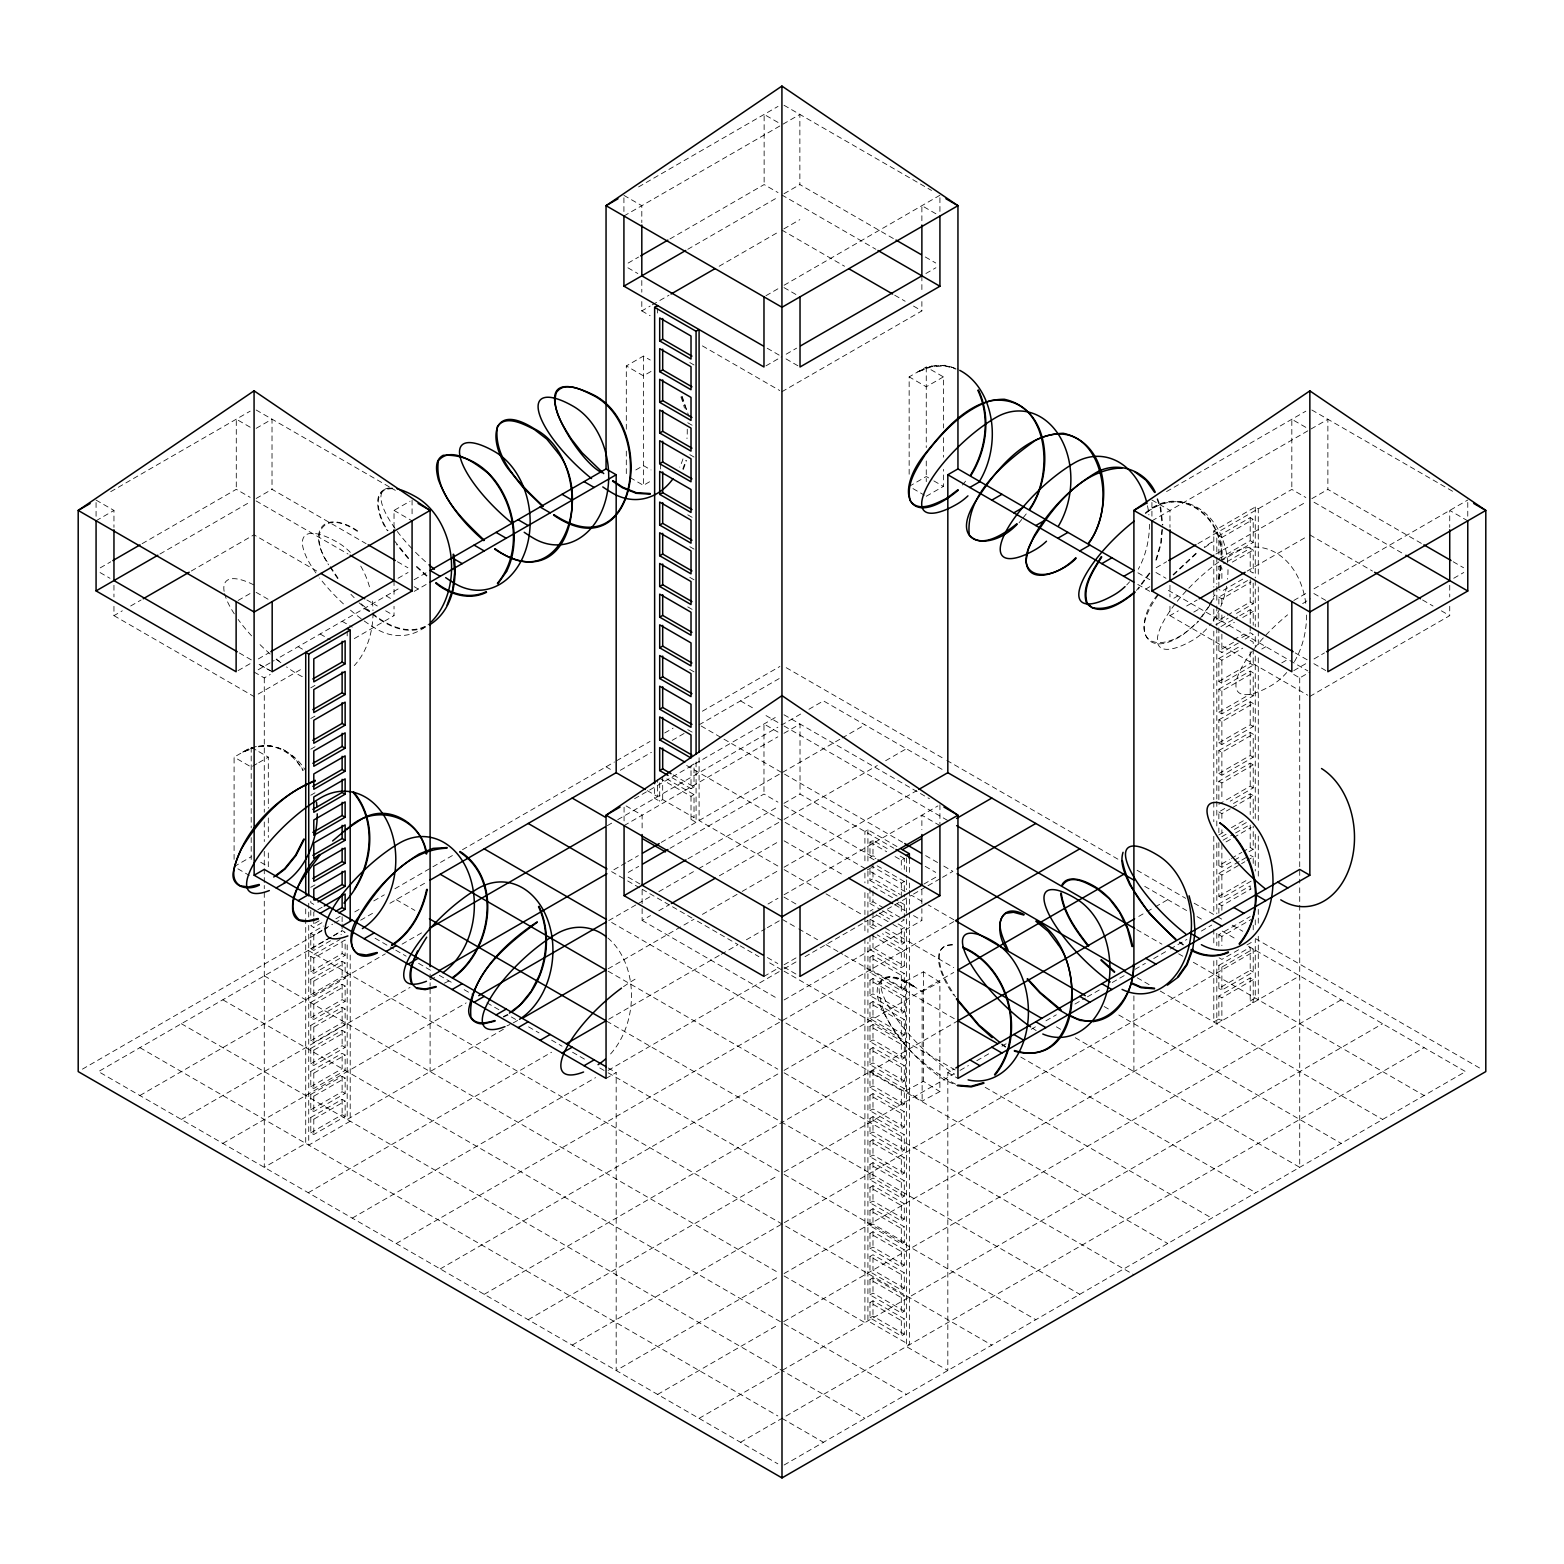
<?xml version="1.0" encoding="UTF-8"?>
<svg xmlns="http://www.w3.org/2000/svg" width="1564" height="1564" viewBox="0 0 1564 1564"><rect width="100%" height="100%" fill="white"/><g stroke="black" fill="none" stroke-linecap="round" stroke-linejoin="round"><path stroke-width="0.75" stroke-dasharray="5 3.75" d="M1212.1 541.887L1204.241 547.029M256.34 746.341L242.44 752.284L252.469 748.53M1161.856 529.57L1160.664 543.177L1155.581 560.929M1162.443 529.492L1161.25 543.216L1156.128 561.085M1220.585 565.855L1218.317 581.632M1221.152 565.797L1218.884 581.691M914.002 986.258C885.283 965.281 865.263 981.86 885.224 1015.564C899.496 1041.253 919.808 1063.618 944.304 1079.903L957.676 1085.768M914.002 986.61L914.041 986.532A72.589 21.173 45.1 0 0 884.97 999.552A72.589 21.173 45.1 0 0 954.666 1074.155M682.784 469.063L685.951 460.305M683.312 469.396L686.498 460.598M931.46 366.093L917.521 372.037L931.421 366.719L945.262 365.898L955.975 369.143M1149.403 573.011L1136.481 590.449M1149.872 573.304L1138.221 589.198M1208.327 607.028L1199.471 619.442M1209.363 605.014L1214.505 594.926M1209.852 605.288L1199.881 619.833M1210.888 603.254L1215.052 595.122M1157.751 594.652C1132.707 623.586 1142.463 661.455 1182.951 634.749L1198.513 621.514M1158.201 594.985C1121.408 646.167 1164.457 658.014 1198.122 621.104M962.427 485.036L967.862 478.33M1019.005 522.845L1021.742 519.463M1023.11 517.782L1027.216 512.718M1173.078 574.614L1198.337 550.997M1173.469 575.024L1198.63 551.506M448.907 981.019L442.495 984.069M1145.337 513.012C1179.979 481.849 1225.218 517.528 1221.758 558.954M1145.591 513.539C1179.178 483.491 1223.517 516.687 1220.917 556.882M1204.534 547.556L1212.276 542.258M110.731 491.663L250.181 411.156M638.581 186.918L778.031 106.391M96.069 520.753L113.957 510.431L113.957 527.361M256.144 428.341L272.019 419.172L272.019 489.317L366.074 543.627M623.919 216.008L799.869 114.426L799.869 184.572L893.924 238.862M100.252 567.849L110.731 561.808M142.109 543.686L236.281 489.317L250.181 497.352M628.102 263.084L638.581 257.043M669.959 238.94L764.131 184.572L778.031 192.587M159.939 554.027L249.81 502.142M256.144 498.486L272.019 489.317M687.789 249.282L777.66 197.396M783.994 193.74L799.869 184.572M113.957 606.304L113.957 615.649L122.305 610.82M130.672 605.991L141.131 599.97M191.297 570.997L253.994 534.81L316.69 570.997M641.807 301.559L641.807 310.904L650.155 306.075M652.247 304.863L668.981 295.205M719.147 266.251L777.66 232.469M783.838 228.891L799.869 219.644M626.304 429.22L626.304 365.956L643.41 356.084L650.253 360.033M238.119 600.459L250.142 593.518M394.03 527.361L394.03 510.431L410.061 501.184M765.969 295.694L777.992 288.753M784.092 285.235L939.925 195.265M651.015 371.45L643.41 375.829L626.304 365.956M238.099 670.604L252 662.589M258.334 658.933L268.773 652.911M398.038 578.269L408.067 572.483M765.949 365.859L781.844 356.69M786.184 354.187L796.623 348.146M925.888 273.524L935.917 267.737M258.158 669.763L274.15 660.536M398.116 588.963L276.144 659.382L282.224 662.882M414.108 579.736L426.092 572.795M254.15 672.07L264.277 677.916L270.279 674.455M414.225 591.348L426.229 584.428M635.805 469.962L643.41 465.583L651.015 469.962M258.177 694.084L302.067 668.747M354.324 638.581L394.03 615.649L394.03 606.304M781.844 391.762L921.88 310.904L921.88 301.559M630.096 477.646L643.41 485.329L651.015 480.95M310.786 687.828L314.97 685.403M234.092 859.34L234.092 757.132L251.198 747.26L256.907 750.544M310.786 718.502L314.97 716.097M909.153 474.224L909.153 376.885L926.259 367.012L943.385 376.885L943.385 427.989M256.907 763.721L251.198 767.005L234.092 757.132M258.803 762.626L268.304 757.132L268.304 808.236M943.385 376.885L926.259 386.777L909.153 376.885M310.786 749.195L317.062 745.578M310.786 795.235L314.97 792.811M234.092 866.632L251.198 856.759M909.153 486.404L926.259 476.512L931.968 479.816M926.259 496.277L943.385 486.404L943.385 469.356M310.786 887.296L314.97 884.892M322.145 907.218L313.797 912.047L313.797 916.426M319.154 920.825L310.786 925.653L313.797 927.393L322.145 922.564M330.512 940.766L313.797 950.404L310.786 948.664L310.786 933.317L323.318 926.083M335.849 918.85L342.125 915.233L342.125 921.822M310.786 933.317L313.797 935.057L322.145 930.228M324.237 929.036L332.604 924.207M334.696 922.995L340.952 919.378M82.423 1069.15L327.345 927.745M354.793 911.89L359.016 909.466M373.796 900.923L384.353 894.823M394.91 888.743L430.804 868.02M432.915 866.788L454.029 854.609M462.475 849.721L614.437 762M616.529 760.788L650.038 741.434M664.7 732.969L673.087 728.14M702.412 711.209L779.908 666.459M310.786 948.664L331.685 936.601M333.777 935.409L342.125 930.58L345.136 932.32L340.952 934.725M331.294 937.149L98.454 1071.594L777.855 1463.845M333.406 935.937L341.773 931.108M360.619 920.219L375.282 911.753M389.944 903.288L425.564 882.722M620.322 770.29L651.406 752.343M672.149 740.378L686.655 731.991M699.088 724.816L782 676.938M310.786 956.347L313.797 958.087L345.136 939.984L345.136 955.33L313.797 973.414L310.786 971.694L310.786 956.347L340.033 939.456M310.786 971.694L342.125 953.59L345.136 955.33M310.786 979.357L342.125 961.274L345.136 963.013L345.136 978.341L313.797 996.444L310.786 994.704L310.786 979.357L313.797 981.097L345.136 963.013M634.515 798.754L777.992 715.921M1166.549 491.585L1305.842 411.176M310.786 994.704L342.125 976.62L345.136 978.341M139.9 1095.523L385.331 953.825M402.085 944.148L423.023 932.066M607.36 825.636L613.635 822.019M617.741 819.653L777.855 727.201M800.651 714.044L782 724.816L763.349 714.044M808.94 709.254L823.466 700.887L943.678 770.29M310.786 1002.368L342.125 984.284L345.136 986.024L345.136 1001.371L313.797 1019.454L310.786 1017.714L310.786 1002.368L313.797 1004.108L345.136 986.024M654.632 788.588L654.632 798.344L659.695 801.276L662.686 799.536L694.025 817.62L694.025 794.61L666.87 778.931M624.075 825.597L777.816 736.839M783.994 733.281L800.025 724.015L800.025 794.043L893.924 848.255M1151.925 520.851L1327.875 419.269L1327.875 489.415L1421.832 543.646M691.014 788.667L694.025 786.946L694.025 763.916L691.014 765.656L691.014 788.667L670.135 776.624M659.695 778.266L691.014 796.35L694.025 794.61M310.786 1017.714L342.125 999.631L345.136 1001.371M310.786 1025.398L342.125 1007.294L345.136 1009.034L345.136 1024.381L313.797 1042.465L310.786 1040.725L310.786 1025.398L313.797 1027.118L345.136 1009.034M691.014 796.35L691.014 819.36L694.025 817.62M310.786 1040.725L342.125 1022.641L345.136 1024.381M181.365 1119.453L410.022 987.431M625.776 862.878L611.113 871.344L625.62 879.711M627.868 861.666L638.347 855.625M661.24 842.39L840.044 739.166M842.116 737.973L864.912 724.816M310.786 1048.408L342.125 1030.324L345.136 1032.044L345.136 1047.391L313.797 1065.495L310.786 1063.755L310.786 1048.408L313.797 1050.148L345.136 1032.044M1213.801 550.528L1213.801 530.978L1255.266 507.049L1258.277 508.769L1258.277 577.175M628.259 872.399L638.698 866.378M670.018 848.294L763.975 794.043L777.992 802.156M1156.128 567.752L1166.588 561.711M1197.985 543.588L1291.825 489.415L1305.842 497.508M1218.864 554.145L1218.864 535.729L1250.203 517.645L1253.214 519.365L1253.214 542.395L1221.875 560.479L1221.875 537.469L1253.214 519.365M310.786 1063.755L342.125 1045.651L345.136 1047.391M1145.767 589.042L1149.814 586.696M310.786 1071.418L342.125 1053.334L345.136 1055.074L345.136 1070.421L313.797 1088.505L310.786 1086.765L310.786 1071.418L313.797 1073.158L345.136 1055.074M688.043 858.714L777.816 806.868M783.994 803.309L800.025 794.043M1215.893 554.067L1305.666 502.239M1311.844 498.662L1327.875 489.415M1218.864 558.739L1250.203 540.655L1253.214 542.395M310.786 1086.765L342.125 1068.681L342.125 1053.334M1218.864 587.126L1218.864 566.422L1225.14 562.805M1227.232 561.593L1250.203 548.319L1253.214 550.059L1253.214 573.069L1250.203 571.349L1250.203 548.319M222.811 1143.401L466.15 1002.915M635.805 904.95L608.572 920.668L1167.761 1243.517M637.897 903.738L652.559 895.273M658.855 891.656L696.547 869.877M698.658 868.665L782 820.553M784.072 819.36L877.345 765.5M885.635 760.71L906.377 748.745M310.786 1094.429L342.125 1076.345L345.136 1078.085L345.136 1093.431L313.797 1111.515L310.786 1109.775L310.786 1094.429L313.797 1096.169L345.136 1078.085M1232.315 562.121L1253.214 550.059M1173.841 598.23L1177.888 595.884M310.786 1109.775L342.125 1091.692L345.136 1093.431M642.12 908.684L642.12 920.414L650.468 915.585M658.815 910.756L669.255 904.735M719.362 875.801L777.816 842.058M1169.97 606.304L1169.97 615.649L1178.318 610.84M1186.665 606.011L1197.105 599.99M1247.212 571.056L1307.758 536.1M1242.754 579.11L1221.875 591.172L1218.864 589.433M310.786 1117.458L342.125 1099.355L345.136 1101.095L345.136 1116.442L313.797 1134.526L310.786 1132.805L310.786 1117.458L313.797 1119.198L345.136 1101.095M1218.864 603.997L1218.864 597.096L1250.203 579.012L1250.203 602.023L1227.232 615.297M1193.801 612.091L1199.881 608.591M1218.864 597.096L1221.875 598.836L1251.122 581.945M310.786 1132.805L342.125 1114.702L345.136 1116.442M503.413 1029.268L347.188 1119.453L347.188 941.137M608.142 968.8L694.025 919.221M702.412 914.373L738.013 893.826M742.196 891.402L777.816 870.835M784.072 867.218L916.739 790.641M1218.864 613.205L1218.864 620.126L1225.14 616.509M1215.795 624.798L1221.875 621.279M1218.864 620.126L1221.875 621.846L1228.151 618.23M1236.498 613.42L1253.214 603.763L1253.214 580.752M896.934 846.535L867.922 829.78L864.912 831.501L864.912 863.269M1220.956 626.577L1237.671 616.939M1239.763 615.727L1250.203 609.706L1253.214 611.426L1253.214 625.248M1226.059 627.105L1234.407 622.296M1242.754 617.467L1253.214 611.426M874.159 859.868L869.975 857.443L869.975 842.097L872.986 840.376L889.681 850.014M767.983 904.051L777.992 898.264M784.092 894.745L937.911 805.929M1293.819 600.459L1307.856 592.345M1314.034 588.787L1467.775 500.03M1233.742 639.832L1243.869 633.987M1218.864 627.79L1218.864 650.8L1233.488 642.374M1241.855 637.545L1250.203 632.716L1253.214 634.456L1242.754 640.478M1218.864 650.8L1221.875 652.54L1240.682 641.69M869.975 857.443L872.986 855.723L877.15 858.128M1253.214 649.021L1253.214 665.15L1221.875 683.233L1218.864 681.493L1218.864 658.483L1239.763 646.421M1218.864 658.483L1221.875 660.223L1242.754 648.161M308.264 1192.726L551.584 1052.24M719.166 955.487L606.05 1020.803L1079.786 1294.308M721.258 954.275L738.013 944.617L696.117 920.414M746.399 939.769L765.246 928.879M767.337 927.687L782 919.221L796.663 927.687M871.598 867.492L867.453 869.877L905.145 891.656M1261.816 649.021L1265.862 646.675M895.038 856.583L901.314 860.2L904.305 858.46L904.305 869.428M869.975 869.506L869.975 880.473L872.986 878.733L900.141 894.413M1218.864 681.493L1250.203 663.41L1253.214 665.15M1218.864 689.157L1250.203 671.073L1253.214 672.813L1253.214 695.824L1221.875 713.927L1218.864 712.187L1218.864 689.157L1221.875 690.897L1253.214 672.813M1281.776 662.882L1287.856 659.382L1165.884 588.963M869.975 865.127L901.314 883.21L904.305 881.49L904.305 896.837M869.975 888.157L869.975 903.503L872.986 901.763L883.425 907.785M869.975 911.167L872.986 909.427M1218.864 712.187L1250.203 694.084L1253.214 695.824M763.975 976.405L777.992 968.292M784.092 964.773L796.623 957.539M923.894 884.071L935.917 877.13M1293.819 670.604L1307.856 662.491M1314.034 658.933L1324.473 652.911M1453.738 578.269L1463.767 572.483M352.252 1218.121L595.571 1077.635M608.142 1070.382L782 970.012L767.337 961.547M784.092 968.8L796.663 961.547M805.049 956.699L867.883 920.414M872.047 918.009L911.441 895.273L926.103 903.738M913.513 894.08L925.947 886.905M928.019 885.713L940.453 878.518M942.525 877.326L952.887 871.344L942.408 865.303M1218.864 719.851L1250.203 701.767L1253.214 703.507L1253.214 726.517L1221.875 744.601L1218.864 742.861L1218.864 719.851L1221.875 721.591L1253.214 703.507M897.13 903.816L901.314 906.24L904.305 904.5L904.305 917.657M606.05 1078.417L616.177 1072.572L616.177 1370.494L777.855 1277.143M1293.721 674.455L1299.723 677.916L1309.85 672.07M869.975 919.945L869.975 926.514L872.986 924.774L877.15 927.198M901.314 921.587L904.305 919.847L885.517 908.997M1218.864 742.861L1250.203 724.777L1253.214 726.517M892.946 924.441L901.314 929.251L904.305 927.53L904.305 942.877L901.314 944.597L882.507 933.747M869.975 936.386L869.975 949.543L872.986 947.804L904.305 965.887L904.305 950.541L877.15 934.861M784.092 999.963L921.88 920.414L921.88 908.684M1309.85 696.41L1449.73 615.649L1449.73 606.304M1218.864 750.544L1250.203 732.46L1253.214 734.181L1253.214 757.211L1221.875 775.294L1218.864 773.554L1218.864 750.544L1221.875 752.284L1253.214 734.181M869.975 957.207L872.986 955.467L904.305 973.57L904.305 988.917L901.314 990.657L869.975 972.554L869.975 957.207L901.314 975.291L904.305 973.57M396.239 1243.517L955.428 920.668L928.195 904.95M872.067 935.389L901.314 952.281L904.305 950.541M869.975 972.554L872.986 970.814L904.305 988.917M1218.864 773.554L1250.203 755.471L1253.214 757.211M869.975 980.237L872.986 978.497L904.305 996.581L904.305 1011.928L901.314 1013.668L869.975 995.584L869.975 980.237L901.314 998.321L904.305 996.581M1218.864 799.634L1218.864 781.238L1250.203 763.134L1253.214 764.874L1253.214 787.885L1230.223 801.159M869.975 949.543L901.314 967.627L904.305 965.887M1218.864 781.238L1221.875 782.958L1253.214 764.874M869.975 995.584L872.986 993.844L904.305 1011.928M869.975 1003.247L872.986 1001.527L904.305 1019.611L904.305 1034.957L901.314 1036.697L869.975 1018.594L869.975 1003.247L901.314 1021.351L904.305 1019.611M1218.864 804.248L1250.203 786.164L1253.214 787.885M1218.864 818.832L1218.864 811.912L1225.14 808.295M1233.488 803.485L1250.203 793.828L1253.214 795.568L1253.214 818.578M1218.864 811.912L1221.875 813.651L1230.223 808.823M1232.315 807.63L1253.214 795.568M869.975 1018.594L872.986 1016.874L904.305 1034.957M440.227 1268.912L777.816 1073.999M784.092 1070.382L953.766 972.417M869.975 1026.277L872.986 1024.537L904.305 1042.621L904.305 1057.968L901.314 1059.708L869.975 1041.624L869.975 1026.277L901.314 1044.361L904.305 1042.621M1218.864 834.941L1223.048 832.517M1231.396 827.688L1246.019 819.262M1226.059 834.257L1221.875 836.662L1221.875 829.761M1234.407 829.428L1246.938 822.195M869.975 1041.624L872.986 1039.884L904.305 1057.968M1223.048 840.2L1233.488 834.159M1235.58 832.967L1250.203 824.521L1250.203 847.532L1243.927 851.148M1226.059 841.921L1251.122 827.454M869.975 1049.288L872.986 1047.567L904.305 1065.651L904.305 1080.998L901.314 1082.738L869.975 1064.634L869.975 1049.288L901.314 1067.391L904.305 1065.651M869.975 1064.634L872.986 1062.914L904.305 1080.998M1218.864 842.605L1218.864 865.615L1229.304 859.594M1231.396 858.382L1241.855 852.36M1218.864 865.615L1221.875 867.355L1232.315 861.334M1234.407 860.122L1240.682 856.505M1249.03 851.676L1253.214 849.272L1253.214 826.261M484.214 1294.308L957.95 1020.803L844.834 955.487M1138.748 916.426L1144.965 912.829M1147.038 911.636L1153.255 908.039M1155.327 906.846L1167.761 899.671M869.975 1072.318L872.986 1070.578L904.305 1088.661L904.305 1104.008L901.314 1105.748L869.975 1087.664L869.975 1072.318L901.314 1090.401L904.305 1088.661M1251.122 881.158L1221.875 898.049L1218.864 896.309L1218.864 873.298L1239.763 861.236M1241.855 860.024L1248.111 856.407M1218.864 873.298L1221.875 875.038L1244.846 861.764M1246.938 860.552L1253.214 856.935L1253.214 866.143M869.975 1087.664L872.986 1085.924L904.305 1104.008M869.975 1095.328L872.986 1093.607L904.305 1111.691L904.305 1127.038L901.314 1128.778L869.975 1110.694L869.975 1095.328L901.314 1113.431L904.305 1111.691M1218.864 896.309L1248.111 879.418M1218.864 913.181L1218.864 903.972L1250.203 885.889L1250.203 892.79M1218.864 903.972L1221.875 905.712L1251.122 888.841M869.975 1110.694L872.986 1108.954L904.305 1127.038M906.377 918.967L906.377 1346.565L947.823 1370.494L947.823 1072.572L953.825 1069.111M869.975 1118.358L872.986 1116.618L904.305 1134.721L904.305 1150.068L901.314 1151.788L869.975 1133.705L869.975 1118.358L901.314 1136.441L904.305 1134.721M528.202 1319.703L777.816 1175.6M784.092 1171.964L953.766 1073.999M960.042 1070.382L968.429 1065.534M976.796 1060.705L991.459 1052.24M1001.938 1046.199L1006.121 1043.774M1031.263 1029.268L1035.446 1026.844M1045.925 1020.803L1056.286 1014.821M1074.937 1004.049L1085.318 998.067M1087.391 996.855L1099.824 989.68M1112.258 982.505L1124.692 975.33M1135.053 969.328L1145.415 963.346M1153.704 958.576L1168.23 950.189M1170.302 948.996L1186.88 939.417M1201.387 931.049L1211.748 925.067M869.975 1133.705L872.986 1131.965L904.305 1150.068M1218.864 946.181L1218.864 934.666L1250.203 916.582M1218.864 934.666L1221.875 936.406L1251.122 919.515M869.975 1141.388L872.986 1139.648L904.305 1157.731L904.305 1173.078L901.314 1174.818L869.975 1156.734L869.975 1141.388L901.314 1159.471L904.305 1157.731M869.975 1156.734L872.986 1154.994L904.305 1173.078M1238.59 949.778L1221.875 959.416L1218.864 957.676M1246.938 944.949L1253.214 941.332M869.975 1164.398L872.986 1162.658L904.305 1180.761L904.305 1196.108L901.314 1197.829L869.975 1179.745L869.975 1164.398L901.314 1182.482L904.305 1180.761M1218.864 965.359L1250.203 947.276L1250.203 970.286L1218.864 988.37L1218.864 965.359L1221.875 967.099L1253.214 948.996L1253.214 972.026L1221.875 990.11L1218.864 988.37M572.189 1345.099L1255.736 950.462M869.975 1179.745L872.986 1178.005L904.305 1196.108M869.975 1187.428L872.986 1185.688L904.305 1203.772L904.305 1219.118L901.314 1220.858L869.975 1202.775L869.975 1187.428L901.314 1205.512L904.305 1203.772M1213.801 960.922L1213.801 1021.976L1218.864 1019.063L1218.864 996.053L1250.203 977.95L1253.214 979.69L1253.214 1002.7L1250.203 1000.98L1250.203 977.95M1218.864 996.053L1221.875 997.773L1253.214 979.69M869.975 1202.775L872.986 1201.035L904.305 1219.118M869.975 1210.438L872.986 1208.698L904.305 1226.802L904.305 1242.148L901.314 1243.888L869.975 1225.785L869.975 1210.438L901.314 1228.542L904.305 1226.802M1250.203 1000.98L1255.266 998.047L1255.266 939.417M784.092 1273.546L1299.723 975.858M869.975 1225.785L872.986 1224.045L904.305 1242.148M869.975 1233.468L872.986 1231.728L904.305 1249.812L904.305 1265.159L901.314 1266.899L869.975 1248.815L869.975 1233.468L901.314 1251.552L904.305 1249.812M869.975 1248.815L872.986 1247.075L904.305 1265.159M869.975 1256.479L872.986 1254.758L904.305 1272.842L904.305 1288.189L901.314 1289.929L869.975 1271.825L869.975 1256.479L901.314 1274.582L904.305 1272.842M657.623 1394.423L777.855 1325.021M1341.189 999.787L782 1322.616L222.811 999.787M869.975 1279.508L872.986 1277.768L904.305 1295.852L904.305 1311.199L901.314 1312.939L869.975 1294.855L869.975 1279.508L901.314 1297.592L904.305 1295.852M869.975 1294.855L872.986 1293.115L904.305 1311.199M869.975 1302.519L872.986 1300.798L904.305 1318.882L904.305 1334.229L901.314 1335.969L869.975 1317.866L869.975 1302.519L901.314 1320.622L904.305 1318.882M869.975 1317.866L872.986 1316.145L904.305 1334.229M699.088 1418.372L1382.635 1023.716M740.534 1442.301L1424.1 1047.645M784.072 1465.038L1465.546 1071.594L1247.368 945.614M905.693 981.312L923.444 971.831L939.886 982.075L939.886 1091.574L922.134 1101.076L905.693 1090.831L905.693 981.312L922.134 991.576L922.134 1101.076M922.134 991.576L939.886 982.075M905.693 1090.831L923.444 1081.33L939.886 1091.574M503.393 1016.483L507.635 1014.469M503.569 1017.069L507.87 1014.997L518.075 1020.803M357.511 530.783C325.019 509.062 305.469 529.61 328.616 564.839M425.193 626.343C407.031 634.906 387.598 625.522 373.21 614.066M425.428 626.949C407.168 635.59 387.383 626.128 372.955 614.574M392.584 488.105C368.4 487.342 378.84 519.404 387.52 530.802M392.701 488.75C369.28 487.733 379.309 519.209 388.028 530.548M952.417 944.343C925.419 946.181 944.363 982.857 953.766 995.154M952.417 944.988L944.656 946.005L940.14 950.717C936.269 967.529 947.295 983.091 955.428 996.855M931.421 366.093L945.379 365.253L958.4 369.182M258.666 746.184L270.298 745.5L283.338 749.43M258.647 746.83C276.828 742.685 294.618 754.806 302.829 770.622M955.526 1084.165C919.671 1065.045 877.482 1027.001 879.066 983.267C886.964 970.833 904.442 982.016 913.728 986.747M357.354 531.369C322.321 507.538 307.639 535.65 329.105 564.565M272.175 671.758L258.04 663.722L270.181 670.604M783.994 105.257L931.558 190.456M1311.844 410.003L1453.151 491.585M778.031 122.442L764.131 114.426L764.131 184.572M935.917 213.779L921.88 205.686L921.88 222.616M1305.842 427.363L1291.825 419.269L1291.825 489.415M1467.775 520.851L1449.73 510.431L1449.73 527.361M925.282 256.965L935.741 263.006M1453.151 561.73L1463.591 567.752M781.844 194.972L875.899 249.282M1314.034 502.239L1403.807 554.067M781.844 230.045L844.54 266.251M894.706 295.205L905.165 301.246M913.513 306.075L921.88 310.904M1309.85 534.888L1372.488 571.056M1422.595 599.99L1433.035 606.011M1441.382 610.84L1449.73 615.649M1213.801 530.978L1216.812 532.718L1216.812 554.692M1218.864 535.729L1221.875 537.469M623.919 195.363L641.807 205.686L641.807 222.616M783.994 287.6L798.031 295.694M1151.925 500.03L1169.97 510.431L1169.97 527.361M1313.858 593.518L1327.875 601.612M1218.864 566.422L1221.875 568.143L1221.875 581.964M1250.203 602.023L1253.214 603.763M786.008 358.899L798.031 365.839M1155.933 572.483L1165.962 578.269M1295.227 652.911L1307.758 660.145M1313.858 663.664L1327.875 671.758M627.907 267.796L637.838 273.544M767.22 348.244L779.752 355.478M1137.908 572.795L1149.892 579.736M1289.85 660.536L1307.856 670.917M1250.203 640.38L1253.214 642.12L1253.214 646.734M1137.771 584.428L1149.775 591.348M641.807 310.904L650.155 315.733M702.412 345.898L779.752 390.55M1169.97 615.649L1307.758 695.218M933.864 480.91L943.385 486.404M912.965 488.594L924.363 495.182M689.841 362.574L694.025 364.979M687.749 422.749L694.025 426.366M689.841 454.635L694.025 457.04M687.749 514.81L694.025 518.427M1250.203 847.532L1253.214 849.272M1250.203 855.195L1253.214 856.935M689.841 546.696L694.025 549.101M689.841 577.39L694.025 579.794M687.749 606.871L694.025 610.488M786.223 667.691L944.734 759.205M946.846 760.436L1118.045 859.262M1137.067 870.249L1185.688 898.322M1194.134 903.19L1215.267 915.409M1217.379 916.621L1223.732 920.277M1232.178 925.165L1242.754 931.264M1255.423 938.576L1481.577 1069.15M1144.731 886.358L1186.607 910.541M1197.086 916.602L1203.381 920.219M1222.227 931.108L1236.889 939.573M1250.203 970.286L1253.214 972.026M256.144 410.003L395.34 490.373M783.994 714.768L929.485 798.754M689.841 669.451L694.025 671.855M740.534 700.887L755.06 709.254M784.072 726.009L950.365 822.019M1136.774 929.642L1161.915 944.148M1178.669 953.825L1182.853 956.249M1193.332 962.29L1424.1 1095.523M250.181 427.207L236.281 419.172L236.281 489.317M394.03 510.431L412.075 520.851M777.992 732.108L763.975 724.015L763.975 794.043M939.925 825.597L921.88 815.196L921.88 829.682M1218.864 1019.063L1221.875 1020.803L1221.875 997.773M701.161 726.009L721.884 737.973M723.956 739.166L904.715 843.524M925.653 855.625L940.316 864.09M1137.224 977.774L1149.775 985.027M1160.253 991.068L1382.635 1119.453M925.243 866.339L935.722 872.399M397.432 561.73L407.891 567.752M687.749 729.626L694.025 733.242M900.141 856.055L904.305 858.46M869.975 842.097L886.69 851.754M414.186 586.696L418.233 589.042M256.085 500.93L348.049 554.027M784.092 805.675L875.957 858.714M877.15 865.811L904.305 881.49M686.655 765.5L865.342 868.665M1104.145 1006.532L1108.329 1008.956M1118.807 1014.997L1341.189 1143.401M386.113 595.884L394.206 600.556M869.975 880.473L899.222 897.365M872.986 886.417L898.049 900.884M900.141 902.096L904.305 904.5M673.146 774.884L694.025 786.946M366.856 599.97L377.315 605.991M385.663 610.82L394.03 615.649M784.092 840.846L844.638 875.801M894.745 904.735L905.185 910.756M913.532 915.585L921.88 920.414M364.119 608.591L370.199 612.091M869.975 903.503L880.415 909.525M882.507 910.737L892.946 916.758M879.242 913.044L889.681 919.085M898.049 923.913L904.305 927.53M876.251 914.784L890.854 923.229M606.05 766.829L612.13 770.348M647.261 790.641L657.623 796.623L657.623 779.517M777.855 866.026L699.088 820.553L699.088 757.035M784.092 869.623L821.804 891.402M825.988 893.826L861.588 914.373M869.975 919.221L953.766 967.588M1056.404 1026.844L1060.588 1029.268M1075.25 1037.734L1299.723 1167.331L1299.723 885.498M691.014 819.36L696.078 822.293L696.078 758.775M885.517 932.007L904.305 942.877M342.125 621.279L352.252 627.125M869.975 926.514L874.159 928.918M96.069 500.109L113.957 510.431M256.144 592.345L270.181 600.459M626.089 805.929L642.12 815.196L642.12 829.682M783.994 897.11L796.017 904.051M320.131 633.987L330.258 639.832M798.754 928.879L817.601 939.769M825.988 944.617L842.742 954.275M1020.784 1057.069L1255.736 1192.726M298.137 646.675L306.231 651.347M628.083 877.13L640.106 884.071M767.377 957.539L777.816 963.58M783.994 967.139L800.025 976.405M100.057 572.561L109.988 578.289M239.37 652.99L251.902 660.223M627.692 880.923L640.126 888.098M642.198 889.29L691.953 918.009M740.104 945.809L758.951 956.699M784.092 971.205L957.95 1071.594M985.183 1087.312L1211.748 1218.121M947.823 1072.572L957.95 1078.417M113.957 615.649L253.994 696.508M642.12 920.414L777.816 998.751M258.803 751.639L268.304 757.132M608.142 971.205L777.816 1069.17M784.092 1072.806L1133.9 1274.758M396.239 899.671L414.89 910.424M260.699 862.253L268.304 866.632L268.304 849.604M608.181 1067.958L616.177 1072.572M375.047 938.224L393.698 948.996M395.77 950.189L406.151 956.171M418.585 963.346L433.091 971.733M439.308 975.33L451.742 982.505M464.176 989.68L472.465 994.469M486.99 1002.837L499.424 1010.031M528.554 1026.844L539.013 1032.885M551.584 1040.138L562.062 1046.199M572.541 1052.24L587.204 1060.705M599.774 1067.958L606.05 1071.594M608.142 1072.806L782 1173.176M784.092 1174.388L1035.798 1319.703M313.797 904.383L310.786 902.643L310.786 898.264M237.884 868.822L249.302 875.41M904.305 1288.189L872.986 1270.105L872.986 1254.758M308.264 950.462L991.811 1345.099M264.277 975.858L777.816 1272.334M784.072 1275.95L864.912 1322.616L864.912 936.582M784.072 1323.828L906.377 1394.423M181.365 1023.716L864.912 1418.372M139.9 1047.645L777.855 1415.967M782 1418.372L823.466 1442.301M1179.627 941.821L1183.42 944.539M1179.354 942.33L1183.166 945.067M1001.898 1043.95L1005.691 1046.687M1001.644 1044.478L1005.437 1047.215M283.358 749.449L294.618 757.875L303.338 770.231M426.972 575.65L415.086 564.936M426.659 576.139L414.734 565.386M361.128 603.802L369.788 611.133M359.055 602.785L369.456 611.622M408.615 558.211L394.187 540.577M408.243 558.641L396.572 544.526M350.942 594.34L354.187 597.722M338.078 578.191L330.336 566.579M337.648 578.543L329.848 566.852M682.178 396.318L688.747 416.024M681.65 396.513L686.909 411.625M1157.575 498.662L1160.762 507.479L1162.834 524.937M1157.028 498.994L1160.195 507.733L1162.247 525.035M242.752 752.108L242.752 752.186A72.589 54.76 -84.3 0 1 252.547 747.827M1467.775 502.435L1467.775 516.961M1449.73 585.249L1449.73 596.94M1299.723 677.916L1299.723 883.054M1258.277 586.95L1258.277 628.474M1258.277 630.918L1258.277 648.024M1258.277 657.799L1258.277 823.896M1258.277 836.114L1258.277 877.639M1258.277 909.407L1258.277 924.05M1258.277 936.269L1258.277 999.787M1255.266 507.049L1255.266 577.878M1255.266 580.322L1255.266 626.734M1255.266 636.509L1255.266 646.284M1255.266 656.059L1255.266 822.175M1255.266 834.374L1255.266 871.031M1255.266 919.886L1255.266 927.198M1253.214 925.223L1253.214 929.818M1250.203 517.645L1250.203 540.655M1250.203 609.706L1250.203 623.508M1250.203 625.815L1250.203 632.716M1250.203 651.895L1250.203 663.41M1250.203 671.073L1250.203 694.084M1250.203 701.767L1250.203 724.777M1250.203 732.46L1250.203 755.471M1250.203 763.134L1250.203 786.164M1250.203 793.828L1250.203 814.551M1221.875 598.836L1221.875 605.737M1221.875 614.945L1221.875 621.846M1221.875 634.124L1221.875 652.54M1221.875 660.223L1221.875 683.233M1221.875 690.897L1221.875 713.927M1221.875 721.591L1221.875 744.601M1221.875 752.284L1221.875 775.294M1221.875 782.958L1221.875 799.067M1221.875 813.651L1221.875 818.265M1221.875 844.345L1221.875 867.355M1221.875 875.038L1221.875 898.049M1221.875 905.712L1221.875 910.326M1221.875 936.406L1221.875 945.614M1221.875 967.099L1221.875 990.11M1218.864 828.021L1218.864 832.635M1216.812 557.136L1216.812 584.017M1216.812 586.461L1216.812 603.548M1216.812 605.991L1216.812 625.541M1216.812 627.985L1216.812 798.989M1216.812 801.413L1216.812 818.519M1216.812 820.963L1216.812 828.294M1216.812 842.957L1216.812 913.787M1216.812 933.337L1216.812 945.555M1216.812 960.198L1216.812 1023.716M1213.801 560.283L1213.801 587.165M1213.801 589.608L1213.801 599.383M1213.801 609.139L1213.801 621.358M1213.801 631.133L1213.801 799.693M1213.801 802.137L1213.801 821.667M1213.801 836.329L1213.801 914.49M1213.801 929.153L1213.801 946.259M1169.97 585.249L1169.97 596.94M1151.925 502.435L1151.925 516.961M1133.9 995.955L1133.9 1071.594M943.385 437.725L943.385 457.196M939.925 197.69L939.925 212.215M939.925 804.776L939.925 824.091M926.259 367.012L926.259 447.597M926.259 460.969L926.259 481.673M923.444 971.831L923.444 1081.33M921.88 275.831L921.88 292.194M921.88 889.916L921.88 906.338M909.368 858.597L909.368 873.259M909.368 883.034L909.368 887.922M909.368 890.366L909.368 909.896M909.368 912.34L909.368 1344.825L867.922 1320.896L867.922 942.173M906.377 857.893L906.377 877.443M906.377 879.887L906.377 889.642M906.377 899.417L906.377 916.524M901.314 860.2L901.314 868.958M901.314 883.21L901.314 898.557M901.314 906.24L901.314 912.809M901.314 929.251L901.314 944.597M901.314 952.281L901.314 967.627M901.314 975.291L901.314 990.657M901.314 998.321L901.314 1013.668M901.314 1021.351L901.314 1036.697M901.314 1044.361L901.314 1059.708M901.314 1067.391L901.314 1082.738M901.314 1090.401L901.314 1105.748M901.314 1113.431L901.314 1128.778M901.314 1136.441L901.314 1151.788M901.314 1159.471L901.314 1174.818M901.314 1182.482L901.314 1197.829M901.314 1205.512L901.314 1220.858M901.314 1228.542L901.314 1243.888M901.314 1251.552L901.314 1266.899M901.314 1274.582L901.314 1289.929M901.314 1297.592L901.314 1312.939M901.314 1320.622L901.314 1335.969M872.986 840.376L872.986 855.723M872.986 863.387L872.986 878.733M872.986 890.796L872.986 901.763M872.986 911.617L872.986 924.774M872.986 934.646L872.986 947.804M872.986 955.467L872.986 970.814M872.986 978.497L872.986 993.844M872.986 1001.527L872.986 1016.874M872.986 1024.537L872.986 1039.884M872.986 1047.567L872.986 1062.914M872.986 1070.578L872.986 1085.924M872.986 1093.607L872.986 1108.954M872.986 1116.618L872.986 1131.965M872.986 1139.648L872.986 1154.994M872.986 1162.658L872.986 1178.005M872.986 1185.688L872.986 1201.035M872.986 1208.698L872.986 1224.045M872.986 1231.728L872.986 1247.075M872.986 1277.768L872.986 1293.115M872.986 1300.798L872.986 1316.145M867.922 829.78L867.922 861.529M867.922 871.304L867.922 883.523M867.922 893.298L867.922 917.736M867.922 920.179L867.922 932.398M864.912 873.044L864.912 882.819M864.912 892.594L864.912 914.588M864.912 917.032L864.912 934.138M662.686 776.526L662.686 799.536M660.516 464.723L660.516 469.024M659.695 782.86L659.695 801.276M657.623 308.049L657.623 315.381M643.41 356.084L643.41 485.329M642.12 889.916L642.12 906.338M641.807 280.503L641.807 292.194M626.304 451.116L626.304 475.456M623.919 197.787L623.919 212.293M624.075 807.2L624.075 824.091M430.1 974.001L430.1 986.2M430.1 988.644L430.1 1071.594M412.075 500.03L412.075 516.961M394.03 580.576L394.03 596.94M350.199 955.076L350.199 1121.193L308.734 1145.122L308.734 920.394M347.188 630.898L347.188 638.229M342.125 924.011L342.125 930.58M342.125 942.642L342.125 953.59M342.125 961.274L342.125 976.62M342.125 984.284L342.125 999.631M342.125 1007.294L342.125 1022.641M342.125 1030.324L342.125 1045.651M342.125 1076.345L342.125 1091.692M342.125 1099.355L342.125 1114.702M313.797 918.615L313.797 927.393M313.797 935.057L313.797 950.404M313.797 958.087L313.797 973.414M313.797 981.097L313.797 996.444M313.797 1004.108L313.797 1019.454M313.797 1027.118L313.797 1042.465M313.797 1050.148L313.797 1065.495M313.797 1073.158L313.797 1088.505M313.797 1096.169L313.797 1111.515M313.797 1119.198L313.797 1134.526M310.786 910.307L310.786 916.895M308.734 903.288L308.734 917.951M305.723 908.88L305.723 916.211M305.723 918.654L305.723 1143.401L264.277 1167.331L264.277 885.498M268.304 817.972L268.304 837.444M264.277 677.916L264.277 812.224M264.277 821.999L264.277 841.53M264.277 851.305L264.277 883.054M251.198 747.26L251.198 827.845M251.198 837.581L251.198 859.477M113.957 585.249L113.957 596.94M96.069 502.533L96.069 517.039M1036.189 1030.578A72.589 21.173 45.1 0 1 1032.475 1028.154M302.302 676.645A72.589 54.76 84.3 0 1 298.431 674.631A72.589 22.678 43.4 0 1 286.505 666.929M350.316 552.366A72.589 54.76 84.3 0 0 337.707 542.454A72.589 22.678 43.4 0 0 318.176 576.06M360.737 566.109A72.589 54.76 84.3 0 1 370.199 589.511M372.33 601.143A72.589 54.76 84.3 0 1 372.994 610.625M373.014 613.01A72.589 54.76 84.3 0 1 354.266 665.619M280.914 662.804A72.589 22.678 43.4 0 1 275.479 658.522M270.142 654.006A72.589 22.678 43.4 0 1 258.021 642.628M251.589 635.864A72.589 22.678 43.4 0 1 238.178 619.481M234.287 613.831A72.589 22.678 43.4 0 1 224.493 593.186M224.121 591.348A72.589 22.678 43.4 0 1 254.756 585.386M350.473 610.156A72.589 22.678 43.4 0 0 376.983 629.275A72.589 54.76 84.3 0 0 429.65 623.43M343.435 603.899A72.589 22.678 43.4 0 1 319.642 578.015M680.927 396.963A72.589 54.76 84.3 0 1 684.446 408.067M687.241 429.181A72.589 54.76 84.3 0 1 686.967 438.624M682.979 458.878A72.589 54.76 84.3 0 1 679.754 467.128M425.506 561.73A72.589 22.678 43.4 0 1 415.144 551.916M411.899 548.553A72.589 22.678 43.4 0 1 391.078 487.948M1305.784 603.333A72.589 54.76 -84.3 0 0 1231.963 553.382A72.589 22.678 -43.4 0 0 1160.996 626.421A72.589 22.678 -43.4 0 0 1192.687 640.204A72.589 54.76 -84.3 0 0 1208.131 627.184M1306.566 615.004A72.589 54.76 -84.3 0 1 1294.269 661.904M1286.683 672.54A72.589 54.76 -84.3 0 1 1271.239 685.56A72.589 22.678 -43.4 0 1 1236.577 680.281A72.589 22.678 -43.4 0 1 1287.583 614.847M1302.656 603.645A72.589 22.678 -43.4 0 1 1310.534 598.738M1227.701 562.61A72.589 54.76 -84.3 0 0 1153.411 508.026A72.589 22.678 -43.4 0 0 1145.532 512.933M1227.994 569.648A72.589 54.76 -84.3 0 1 1227.564 579.149M1226.626 586.187A72.589 54.76 -84.3 0 1 1220.78 606.402M1219.861 608.513A72.589 54.76 -84.3 0 1 1209.5 625.541M917.716 371.958A72.589 54.76 -84.3 0 1 955.311 368.381M1147.487 505.739A72.589 54.76 -84.3 0 1 1148.914 514.927M1149.423 524.292A72.589 54.76 -84.3 0 1 1138.26 569.257M1129.56 581.828A72.589 54.76 -84.3 0 1 1126.725 584.936M607.888 938.009A72.589 54.76 -84.3 0 1 608.787 1055.876M258.979 746.341A72.589 54.76 -84.3 0 1 305.547 770.505M623.528 986.669A72.589 22.678 -43.4 0 1 635.453 978.986M517.606 1020.451A72.589 22.678 -43.4 0 1 506.951 1025.847M434.655 977.5A72.589 22.678 -43.4 0 1 428.399 980.472"/><path stroke-width="1.5" d="M537.332 922.232C508.163 943.385 467.03 976.483 470.94 1017.128C476.043 1025.652 487.088 1022.817 494.947 1020.53M1239.118 943.796C1269.401 907.961 1254.68 848.49 1219.725 822.801C1256.83 848.783 1269.186 908.41 1239.548 944.304M1133.294 964.695C1135.699 996.639 1104.184 1034.801 1071.203 1015.896M1133.861 964.812C1133.333 989.23 1120.313 1017.929 1093.49 1021.527M1192.726 949.524L1195.013 932.124L1193.762 913.806L1189.09 895.82M1123.05 852.302C1119.413 863.563 1125.435 874.726 1129.775 884.813L1149.442 913.708L1175.542 939.593M1026.004 560.909C1027.783 587.927 1065.084 570.664 1076.091 558.27M1026.004 560.85L1028.095 549.785L1033.687 536.726C1048.154 511.057 1069.229 489.161 1094.311 473.697C1115.543 459.836 1144.711 469.474 1155.17 492.034M426.679 889.408C422.006 911.265 410.804 932.731 391.567 945.047M427.265 889.427C422.534 911.48 411.254 933.122 391.86 945.555M539.443 975.193C547.537 953.238 548.69 928.175 538.505 906.69M447.089 605.131L452.641 589.823L454.694 572.502L453.13 554.36M506.56 571.466C529.355 526.188 498.427 452.016 443.14 455.32C434.049 460.129 436.356 471.663 438.389 479.737C447.441 503.764 464.43 524.155 483.843 540.636M1192.159 949.27L1186.548 964.441L1177.966 976.483M1192.726 949.524L1187.056 964.832L1178.415 976.992L1167.37 985.164M303.748 839.106L295.498 855.234L284.648 868.626L273.739 877.013M304.296 839.282L295.967 855.528L285 869.076L275.851 876.114M354.422 889.232C372.212 860.513 376.259 819.38 353.093 792.401M539.443 975.174L531.193 991.283L520.323 1004.694L509.414 1013.101M970.56 475.006C985.946 450.002 990.618 417.432 977.871 390.355M971.048 475.28C986.552 450.1 991.244 417.295 978.419 390.003M1029.503 508.984C1055.583 473.657 1048.642 392.505 990.383 400.736C962.896 410.081 942.154 432.368 924.989 454.909C916.758 468.418 905.478 484.214 910.326 500.832C918.909 513.266 936.875 503.022 947.022 498.154M1029.953 509.336C1053.256 475.436 1052.201 409.807 1004.303 399.27C969.504 399.172 944.597 429.689 924.539 454.538C892.849 494.361 910.111 530.352 958.243 490.236M1088.427 543.021C1120.352 504.077 1098.827 408.751 1035.622 440.227C1005.496 461.693 965.301 494.204 969.23 534.849C981.566 549.844 1005.515 532.874 1016.815 523.803M1088.876 543.353C1112.18 509.453 1111.105 443.824 1063.227 433.287C1023.091 434.616 994.645 471.507 974.763 502.709C948.468 545.543 990.911 552.209 1017.167 524.253M417.549 950.99C413.17 960.98 407.246 972.3 411.449 983.404M426.679 937.188C418.468 950.717 407.168 966.493 412.016 983.111M1101.31 556.608C1093.256 570.254 1081.154 586.402 1086.511 603.176M1101.74 556.96C1093.529 570.469 1082.229 586.265 1087.078 602.883L1092.083 607.614C1107.84 611.172 1123.167 601.749 1134.662 591.837M497.391 583.333C524.038 551.603 515.26 501.536 487.851 473.09C476.121 463.824 451.507 444.938 438.389 460.735C433.639 493.071 462.846 519.6 484.175 540.167M497.821 583.841L506.541 571.486M994.567 1074.546C1026.688 1035.524 1009.21 967.236 962.701 947.725M994.997 1075.054C1027.431 1035.681 1009.738 966.787 962.798 947.119M319.623 854.491C303.123 866.984 268.812 934.901 318.235 919.085M320.014 854.902C309.066 870.913 279.663 901.353 299.174 919.827L307.248 921.001L318.137 918.479M343.924 903.093C371.567 874.393 380.443 823.896 353.542 791.892M1061.995 884.813C1066.609 876.211 1077.948 878.87 1085.084 881.744C1111.652 892.418 1127.859 919.163 1132.629 946.494M1062.406 885.341C1070.988 872.927 1087.449 883.66 1097.166 888.704M332.624 840.982L346.504 829.194L360.307 819.927C387.461 801.746 422.26 823.759 426.777 853.69M946.982 498.173L957.891 489.786M452.309 977.676C491.155 950.873 502.787 880.219 459.777 852.067M452.622 978.165C491.78 951.127 503.51 879.887 460.129 851.5M1075.739 557.82C1047.743 586.344 1009.171 577.527 1034.156 537.019C1053.921 506.032 1082.151 469.317 1122.014 467.949M511.545 1012.182C543.783 989.289 555.435 942.056 539.033 906.299M1135.014 592.287C1122.717 602.316 1100.313 618.269 1086.589 603.274M429.513 624.877C452.993 610.547 457.959 579.54 453.697 554.321M430.1 966.669L430.1 510.431L254.072 390.824L78.2 510.431L78.2 1071.594L782 1477.921L1485.8 1071.594L1485.8 510.431L1309.85 390.883L1133.9 510.431L1133.9 966.669M1123.773 576.334L1133.9 570.489L957.95 468.907L957.95 205.686L781.922 86.079L606.05 205.686L606.05 468.907L430.1 570.489L440.227 576.334M346.797 829.682C372.701 801.53 421.205 815.411 426.21 853.944M537.058 921.978C506.286 942.349 475.808 971.42 468.789 1009.054C467.577 1017.773 475.397 1025.006 483.96 1023.677M1228.463 952.496C1216.538 957.794 1202.442 956.914 1191.123 950.15M90.126 503.549L78.2 510.431L254.15 612.013L430.1 510.431L418.077 503.491M617.976 198.804L606.05 205.686L782 307.267L957.95 205.686L945.927 198.745M112.823 560.596L140.017 544.898M640.673 255.851L667.867 240.133M96.069 520.753L96.069 590.899L157.847 555.24M623.919 216.008L623.919 286.153L685.697 250.494M143.223 598.758L189.205 572.209M671.073 294.012L714.963 268.676M654.632 783.701L654.632 307.346L657.623 305.606M659.695 340.952L691.014 359.036L691.014 336.025L659.695 317.942L659.695 340.952L662.686 339.212L691.933 356.103M654.632 307.346L696.078 331.275L699.088 329.554L699.088 752.147M659.695 371.646L691.014 389.729L691.014 366.719L659.695 348.635L659.695 371.646L662.686 369.906L691.933 386.797M659.695 402.339L691.014 420.423L691.014 397.412L659.695 379.309L659.695 402.339L662.686 400.599L691.933 417.471M270.846 651.699L394.03 580.576L394.03 529.785M800.788 345.742L921.88 275.831L921.88 225.04M659.695 433.013L691.014 451.116L691.014 428.086L659.695 410.003L659.695 433.013L662.686 431.293L691.933 448.164M412.075 520.851L412.075 590.997L272.175 671.758L272.175 601.612M939.925 216.106L939.925 286.251L800.025 366.993L800.025 296.867M430.237 582.101L616.177 474.752L616.177 772.675L429.748 880.317M305.723 894.217L305.723 652.384L308.734 654.123L350.199 630.194L350.199 920.883M659.695 463.706L691.014 481.79L691.014 458.78L659.695 440.696L659.695 463.706L662.686 461.967L691.933 478.858M312.878 678.952L342.125 662.061L345.136 663.801L345.136 640.79L313.797 658.874L313.797 681.884L345.136 663.801M659.695 494.4L691.014 512.484L691.014 489.473L659.695 471.37L659.695 494.4L662.686 492.66L691.933 509.551M312.878 709.626L342.125 692.754L345.136 694.494L345.136 671.464L313.797 689.568L313.797 712.578L345.136 694.494M659.695 525.074L691.014 543.177L691.014 520.147L659.695 502.064L659.695 525.074L662.686 523.353L691.933 540.225M312.878 740.319L342.125 723.428L345.136 725.168L345.136 702.158L313.797 720.242L313.797 743.271L345.136 725.168M659.695 555.767L691.014 573.851L691.014 550.841L659.695 532.757L659.695 555.767L662.686 554.027L691.933 570.919M312.878 763.33L342.125 746.458L345.136 748.198L345.136 732.851L313.797 750.935L313.797 766.282L345.136 748.198M312.878 786.36L342.125 769.468L345.136 771.208L345.136 755.862L313.797 773.945L313.797 789.292L345.136 771.208M659.695 586.461L691.014 604.545L691.014 581.534L659.695 563.451L659.695 586.461L662.686 584.721L691.933 601.612M312.878 809.37L342.125 792.479L345.136 794.219L345.136 778.872L313.797 796.975L313.797 812.303L345.136 794.219M659.695 617.154L691.014 635.238L691.014 612.228L659.695 594.125L659.695 617.154L662.686 615.414L691.933 632.286M312.878 832.38L342.125 815.509L345.136 817.229L345.136 801.902L313.797 819.986L313.797 835.332L345.136 817.229M254.072 390.824L254.15 875.234L264.277 869.408L606.187 1066.785M1134.252 880.317L947.823 772.675L947.823 474.752L957.95 468.907M659.695 647.828L691.014 665.932L691.014 642.902L659.695 624.818L659.695 647.828L662.686 646.108L691.933 662.98M312.878 855.391L342.125 838.519L345.136 840.259L345.136 824.912L313.797 842.996L313.797 858.343L345.136 840.259M276.144 887.941L286.271 882.096M969.817 487.46L979.944 481.614M312.878 878.421L342.125 861.529L345.136 863.269L345.136 847.923L313.797 866.006L313.797 881.353L345.136 863.269M659.695 678.522L691.014 696.606L691.014 673.595L659.695 655.512L659.695 678.522L662.686 676.782L691.933 693.673M298.137 900.649L308.264 894.803M991.811 500.148L1001.938 494.302M314.97 900.219L342.125 884.54L345.136 886.28L345.136 870.933L313.797 889.036L313.797 899.984M317.981 901.959L345.136 886.28M659.695 709.215L691.014 727.299L691.014 704.289L659.695 686.185L659.695 709.215L662.686 707.475L691.933 724.367M324.237 906.025L345.136 893.963L345.136 909.31L338.86 912.926M320.131 913.337L330.258 907.491M1013.804 512.855L1023.931 507.01M335.849 911.186L342.125 907.57L345.136 909.31M659.695 739.889L691.014 757.993L691.014 734.963L659.695 716.879L659.695 739.889L662.686 738.169L691.933 755.041M342.125 926.044L352.252 920.199M1035.798 525.543L1045.925 519.698M364.119 938.732L374.246 932.887M1057.792 538.251L1067.919 532.405M684.758 762.039L659.695 747.572L659.695 770.583L662.686 768.843L671.054 773.672M620.067 807.083L606.05 815.196L606.05 1078.417L254.15 875.234M1145.923 503.491L1133.9 510.431L1309.85 612.013L1485.8 510.431L1473.777 503.491M386.113 951.44L396.239 945.594M1079.786 550.939L1089.913 545.093M429.318 928.429L605.268 826.848M408.106 964.128L418.233 958.282M1101.779 563.646L1111.906 557.801M439.347 970.501L606.93 873.768M642.53 853.201L659.206 843.582M430.1 976.835L440.227 970.99M642.882 863.954L667.926 849.506M1168.679 560.499L1195.893 544.8M452.094 989.523L462.221 983.678M624.075 825.597L624.075 895.644L685.97 859.907M1151.925 520.851L1151.925 590.997L1213.82 555.259M478.721 995.662L606.48 921.88M474.088 1002.231L484.214 996.385M671.347 903.523L715.198 878.225M1199.197 598.777L1245.12 572.268M496.081 1014.919L506.208 1009.073M522.259 1018.379L606.05 970.012L440.227 874.256M918.811 789.429L947.823 772.675M518.075 1027.626L528.202 1021.781M540.069 1040.314L550.196 1034.469M566.246 1043.774L606.05 1020.803L429.396 918.811M902.682 849.545L921.333 838.773M956.582 818.422L991.811 798.07M562.062 1053.022L572.189 1047.176M906.377 855.449L909.368 853.709L909.368 858.597M584.056 1065.71L594.183 1059.864M800.788 955.135L921.88 885.224L921.88 834.511M1326.546 651.699L1449.73 580.576L1449.73 529.785M957.031 868.958L1035.798 823.466M939.925 825.597L939.925 895.644L800.025 976.405L800.025 906.358M1467.775 520.851L1467.775 590.997L1327.875 671.758L1327.875 601.612M1079.786 848.861L955.428 920.668L1085.279 995.662M1123.773 874.256L957.95 970.012L1041.741 1018.379M1134.604 918.811L957.95 1020.803L997.754 1043.774M955.819 1067.958L1299.723 869.408L1309.85 875.234L1309.85 390.883M1309.85 875.234L957.95 1078.417L957.95 815.196L782 695.628L606.05 815.196L782 916.778L957.95 815.196L943.933 807.083M983.912 1083.246L971.205 1086.902L957.676 1085.768M315.263 780.338C277.024 796.467 241.618 831.344 233.095 873.044C231.355 887.609 249.243 890.913 259.311 885.068M315.322 780.983C282.947 792.713 258.49 820.259 241.247 849.232C236.711 859.535 227.406 878.108 240.27 885.811L248.402 886.964L259.213 884.462M486.267 591.661C469.415 599.814 449.982 593.851 436.063 582.668M486.541 592.287C469.474 600.654 449.806 594.691 435.828 583.216M1228.19 951.889C1216.323 957.657 1202.521 956.034 1191.26 949.563M983.639 1082.64L971.048 1086.257L957.735 1085.142M494.967 1021.155L484.019 1023.677M377.061 952.496L366.289 955.018L357.98 953.805C345.194 945.634 354.637 927.491 359.094 917.266C378.859 886.26 407.07 849.545 446.933 848.196M377.159 953.102C349.378 966.239 344.53 934.431 358.625 916.954C373.092 891.304 394.167 869.408 419.23 853.944L433.111 848.372L447.03 847.551M435.965 986.513L425.095 989.034L417.021 987.862M436.082 987.119L425.154 989.66L416.708 988.448L411.528 983.521M650.155 493.52L636.333 492.699L622.648 487.206L612.853 480.637M650.272 494.146L636.313 493.325L622.472 487.792L612.56 481.145M1154.506 988.194L1141.153 987.079L1132.336 983.209M1154.584 988.839L1141.094 987.705L1132.219 983.815M1093.451 1021.527L1079.962 1020.393L1071.066 1016.502M1023.951 914.432C996.62 900.141 994.43 934.451 1007.47 950.13M1023.834 915.038L1013.492 912.281L1005.789 913.317C993.668 921.724 1003.853 939.553 1007.998 949.934M1014.469 1050.519C1073.334 1069.092 1084.614 980.159 1058.496 945.047M1014.371 1051.125C1088.114 1070.851 1086.374 946.103 1036.267 920.844M896.016 240.074L921.098 254.561M1423.924 544.859L1451.06 560.518M877.991 250.494L939.925 286.251M1405.88 555.259L1467.775 590.997M848.724 268.676L892.614 294.012M1374.58 572.268L1420.503 598.777M1293.154 651.699L1169.97 580.576L1169.97 529.785M763.037 345.82L641.807 275.831L641.807 225.04M623.919 286.153L763.975 366.993L763.975 296.867M1151.925 590.997L1291.825 671.758L1291.825 601.612M947.823 474.752L1133.763 582.101M606.05 468.907L616.177 474.752M584.056 481.614L594.183 487.46M1277.729 882.096L1287.856 887.941M562.062 494.302L572.189 500.148M1255.736 894.803L1265.862 900.649M540.069 507.01L550.196 512.855M1233.742 907.491L1243.869 913.337M518.075 519.698L528.202 525.543M1211.748 920.199L1221.875 926.044M496.081 532.405L506.208 538.251M1189.754 932.887L1199.881 938.732M474.088 545.093L484.214 550.939M1167.761 945.594L1177.888 951.44M956.64 825.636L1134.682 928.429M452.094 557.801L462.221 563.646M1145.767 958.282L1155.894 964.128M904.715 843.524L921.47 853.201M957.07 873.768L1124.653 970.501M1123.773 970.99L1133.9 976.835M901.079 848.92L909.368 853.709M895.996 849.467L921.04 863.914M368.166 544.819L395.34 560.518M1101.779 983.678L1111.906 989.523M350.14 555.24L412.075 590.997M878.03 859.907L939.925 895.644M1079.786 996.385L1089.913 1002.231M320.874 573.421L364.764 598.758M848.802 878.225L892.653 903.523M659.695 770.583L668.043 775.412M1057.792 1009.073L1067.919 1014.919M616.177 772.675L645.189 789.429M1035.798 1021.781L1045.925 1027.626M347.188 628.454L350.199 630.194M1013.804 1034.469L1023.931 1040.314M572.189 798.07L605.346 817.229M642.667 838.773L665.462 851.93M991.811 1047.176L1001.938 1053.022M969.817 1059.864L979.944 1065.71M763.212 955.135L642.12 885.224L642.12 834.511M237.278 651.777L113.957 580.576L113.957 529.785M528.202 823.466L606.969 868.958M624.075 895.644L763.975 976.405L763.975 906.358M96.069 590.899L236.125 671.758L236.125 601.612M484.214 848.861L606.5 919.476M553.93 514.654C637.995 570.078 655.551 426.522 592.971 395.262C582.844 390.413 564.682 380.111 556.237 392.72C551.545 409.338 562.747 425.037 570.977 438.565M553.656 515.162C636.665 571.974 657.642 426.659 593.225 394.734C515.436 357.472 574.731 459.66 601.69 472.602M494.986 548.651C560.225 597.761 593.694 497.332 557.625 452.446M494.752 549.199C579.618 605.112 597.526 460.422 534.302 428.751C487.342 398.996 488.3 447.812 511.584 472.875M1061.135 1009.914L1040.177 992.417L1027.548 978.673M1058.965 1009.073L1039.825 992.866L1027.157 979.084M1000.002 1042.601L979.025 1025.104L956.797 998.673M1134.838 471.839L1146.001 480.187L1154.643 492.425M1097.126 888.665L1109.326 898.733L1119.648 912.379M1035.994 921.352L1048.193 931.421L1058.515 945.067M603.743 473.599L582.14 452.798L570.958 438.526M543.079 506.149C521.574 485.661 492.875 458.975 497.372 426.601C505.895 414.186 523.96 424.45 534.047 429.279L546.774 439.073L557.644 452.485M542.767 506.619L522.826 487.225L511.604 472.915M1175.854 939.084C1152.199 918.224 1128.191 892.438 1122.405 860.591M1101.31 959.729L1114.702 971.772M1100.958 960.179L1114.409 972.28M992.123 1037.655L978.673 1025.554L956.366 999.025M1088.7 945.985C1076.501 930.365 1064.028 913.376 1061.252 893.22M1088.29 946.396C1076.012 930.658 1063.5 913.552 1060.685 893.259M1119.648 912.34L1127.409 928.684L1132.043 946.513M781.922 86.079L782 1477.921M696.078 331.275L696.078 753.887M662.686 318.509L662.686 339.212M662.686 349.202L662.686 369.906M662.686 379.876L662.686 400.599M662.686 410.57L662.686 431.293M662.686 441.263L662.686 461.967M662.686 471.937L662.686 492.66M662.686 502.631L662.686 523.353M662.686 533.324L662.686 554.027M662.686 564.018L662.686 584.721M662.686 594.691L662.686 615.414M662.686 625.385L662.686 646.108M662.686 656.078L662.686 676.782M662.686 686.752L662.686 707.475M662.686 717.446L662.686 738.169M662.686 748.139L662.686 768.843M342.125 641.338L342.125 662.061M342.125 672.031L342.125 692.754M342.125 702.725L342.125 723.428M342.125 733.301L342.125 746.458M342.125 756.311L342.125 769.468M342.125 779.341L342.125 792.479M342.125 802.352L342.125 815.509M342.125 825.362L342.125 838.519M342.125 848.372L342.125 861.529M342.125 871.402L342.125 884.54M342.125 894.413L342.125 907.57M308.734 654.123L308.734 895.957M1265.569 889.017A72.589 21.173 45.1 0 1 1208.601 819.125A72.589 21.173 45.1 0 1 1239.998 812.107A72.589 53.235 85.8 0 1 1269.362 907.081A72.589 53.235 85.8 0 1 1201.387 944.676M968.136 1079.883A72.589 53.235 85.8 0 0 1026.61 1030.422A72.589 53.235 85.8 0 0 995.427 942.857A72.589 21.173 45.1 0 0 965.438 953.551A72.589 21.173 45.1 0 0 1030.559 1026.864M1321.521 768.53A72.589 53.235 85.8 0 1 1350.455 864.931A72.589 53.235 85.8 0 1 1280.76 899.828M1185.786 933.962A72.589 21.173 45.1 0 1 1127.292 863.348A72.589 21.173 45.1 0 1 1158.474 855.703A72.589 53.235 85.8 0 1 1188.249 949.211A72.589 53.235 85.8 0 1 1122.072 989.406M1042.797 1034.019A72.589 53.235 85.8 0 0 1107.116 991.322A72.589 53.235 85.8 0 0 1076.951 899.28A72.589 21.173 45.1 0 0 1046.629 909.192A72.589 21.173 45.1 0 0 1110.127 981.918M602.785 486.932A72.589 22.678 43.4 0 0 612.677 493.207A72.589 54.76 84.3 0 0 672.931 478.838M591.544 478.545A72.589 22.678 43.4 0 1 538.876 412.251A72.589 22.678 43.4 0 1 573.402 406.366A72.589 54.76 84.3 0 1 605.072 502.103A72.589 54.76 84.3 0 1 534.106 538.563A72.589 22.678 43.4 0 1 524.214 532.288M431.253 621.886A72.589 54.76 84.3 0 0 416.278 497.078A72.589 22.678 43.4 0 0 397.08 488.789M512.972 523.92A72.589 22.678 43.4 0 1 460.305 457.607A72.589 22.678 43.4 0 1 494.83 451.722A72.589 54.76 84.3 0 1 526.521 547.459A72.589 54.76 84.3 0 1 455.554 583.919A72.589 22.678 43.4 0 1 445.662 577.644M434.421 569.276A72.589 22.678 43.4 0 1 429.025 564.799M1058.593 525.817A72.589 54.76 -84.3 0 0 1060.412 437.666A72.589 54.76 -84.3 0 0 996.268 417.314A72.589 22.678 -43.4 0 0 925.321 490.353A72.589 22.678 -43.4 0 0 956.992 504.136A72.589 54.76 -84.3 0 0 967.94 495.866M1046.492 541.222A72.589 54.76 -84.3 0 1 1035.564 549.492A72.589 22.678 -43.4 0 1 1003.873 535.709A72.589 22.678 -43.4 0 1 1074.839 462.67A72.589 54.76 -84.3 0 1 1146.979 503.491M959.749 370.355A72.589 54.76 -84.3 0 1 980.022 480.461M1125.063 586.598A72.589 54.76 -84.3 0 1 1114.115 594.848A72.589 22.678 -43.4 0 1 1079.746 588.357A72.589 22.678 -43.4 0 1 1134.076 521.242M606.167 936.621A72.589 54.76 -84.3 0 0 556.901 933.63A72.589 22.678 -43.4 0 0 488.926 1000.745A72.589 22.678 -43.4 0 0 504.996 1026.629M605.385 1059.141A72.589 54.76 -84.3 0 1 598.074 1064.654M269.321 890.561A72.589 22.678 -43.4 0 1 253.251 864.677A72.589 22.678 -43.4 0 1 321.207 797.542A72.589 54.76 -84.3 0 1 391.802 832.791A72.589 54.76 -84.3 0 1 362.379 928.586M316.456 802.137A72.589 54.76 -84.3 0 1 316.945 806.77M317.238 813.827A72.589 54.76 -84.3 0 1 283.827 883.23M583.567 1072.005A72.589 22.678 -43.4 0 1 564.487 1052.025A72.589 22.678 -43.4 0 1 621.514 988.135M519.502 1019.298A72.589 54.76 -84.3 0 0 548.925 923.503A72.589 54.76 -84.3 0 0 478.33 888.274A72.589 22.678 -43.4 0 0 410.374 955.389A72.589 22.678 -43.4 0 0 426.444 981.273M347.873 935.917A72.589 22.678 -43.4 0 1 331.803 910.033A72.589 22.678 -43.4 0 1 399.778 842.898A72.589 54.76 -84.3 0 1 469.962 876.935A72.589 54.76 -84.3 0 1 442.827 972.71"/></g></svg>
